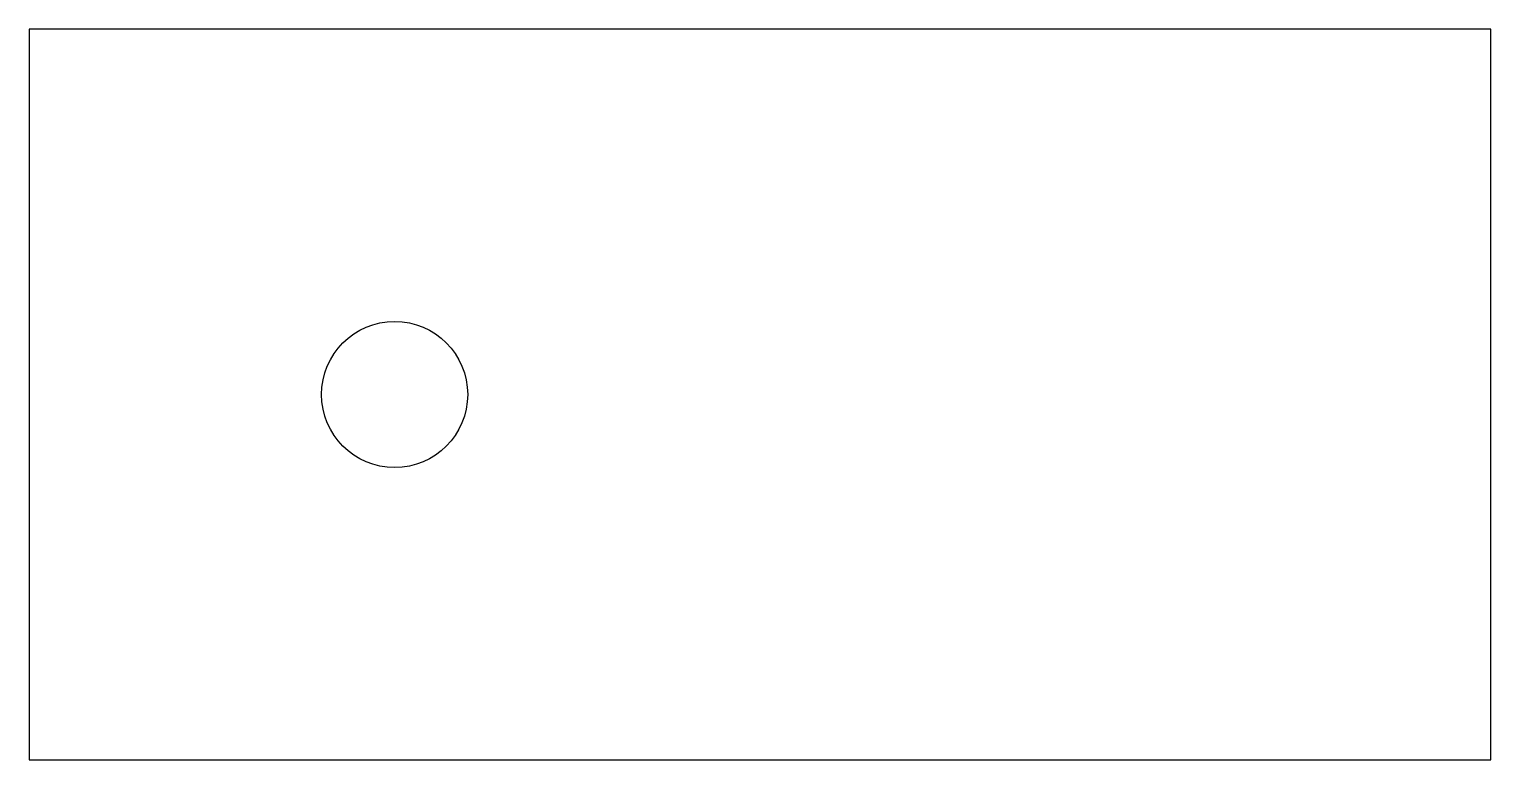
# Model space of a CAD drawing. Header units: millimetres. Extents: x 0 to 2000, y 0 to 1000.
import ezdxf

# ---------------------------------------------------------------- set-up
doc = ezdxf.new("R2010")
doc.units = ezdxf.units.MM

# ---------------------------------------------------------------- blocks, each defined once
blk = doc.blocks.new('DOOR')
blk.add_line((0, 0), (800, 0))

msp = doc.modelspace()

# ---------------------------------------------------------------- linework, layer by layer
at = {"layer": 'SYMBOL'}
msp.add_circle((500, 500), 100, dxfattribs=at)
at = {"layer": 'WALL'}
for p, q in [((2000, 1000), (0, 1000)), ((0, 1000), (0, 0)), ((2000, 0), (2000, 1000)), ((0, 0), (1000, 0)), ((0, 0), (1000, 0)), ((1000, 0), (2000, 0))]:
    msp.add_line(p, q, dxfattribs=at)

# ---------------------------------------------------------------- block references
at = {"layer": 'DOOR'}
msp.add_blockref('DOOR', (500, 0), dxfattribs=at)

doc.saveas('drawing.dxf')
